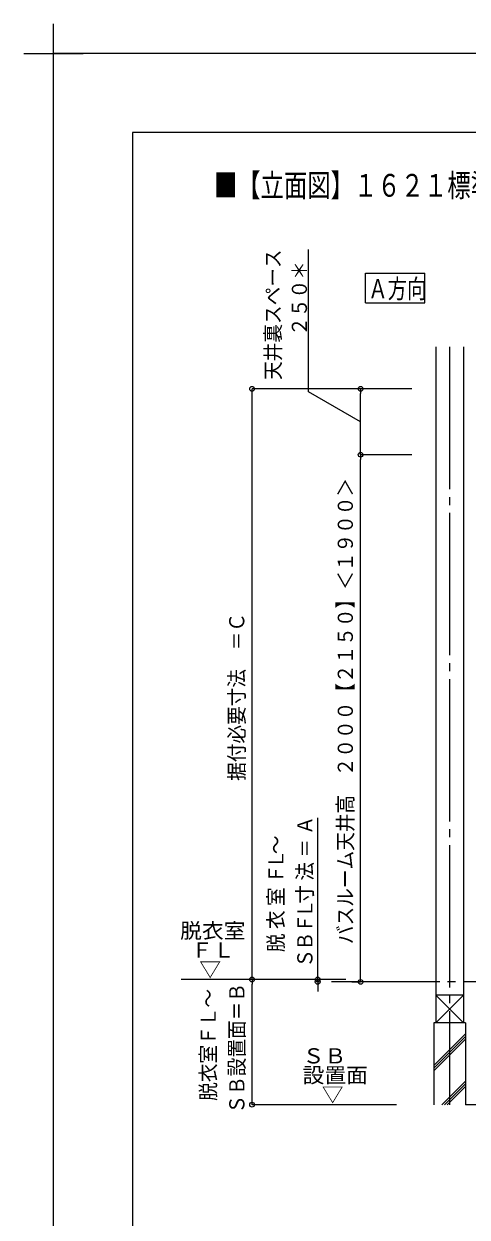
# Model space of a CAD drawing. Units: millimetres on the paper, with parts at other scales. Extents: x -305 to 305, y -152 to 152.
# Drawn here: x -304.8 to -248.7, y 1.3 to 152.3 of the extents above; entities that cross this region are included whole.
import ezdxf
from ezdxf.enums import TextEntityAlignment as Align

# ---------------------------------------------------------------- set-up
doc = ezdxf.new("R2010")
doc.units = ezdxf.units.MM
doc.linetypes.add('LONG_CHAIN', pattern=[21, 18, -1, 1, -1])
for name, color, linetype, lineweight in [('0-0_0', 7, 'Continuous', 9), ('0-1_VIEW0001', 7, 'Continuous', 9), ('0-3_1図面枠', 7, 'Continuous', 9), ('0-4_図面枠', 3, 'Continuous', 9), ('0-5_DEFPOINTS', 7, 'Continuous', 9)]:
    doc.layers.add(name, color=color, linetype=linetype, lineweight=lineweight)
doc.styles.add('ＭＳ ゴシック', font='')
doc.styles.get('ＭＳ ゴシック').set_extended_font_data('MS Gothic')

# ---------------------------------------------------------------- blocks, each defined once
blk = doc.blocks.new('_ORIGIN')
at = {"layer": '0-0_0'}
blk.add_line((0, 0), (-1, 0), dxfattribs=at)
blk.add_circle((0, 0), 0.5, dxfattribs=at)
blk = doc.blocks.new('X80')
at = {"layer": '0-0_0', "style": 'ＭＳ ゴシック', "width": 0.9}
for s, p in [('天井裏スペース', (-371.867, 243.022)), ('２５０＊', (-368.522, 248.607))]:
    blk.add_text(s, height=1.921, rotation=90, dxfattribs=at).set_placement(p, align=Align.BOTTOM_LEFT)
blk = doc.blocks.new('X81')
at = {"layer": '0-0_0', "style": 'ＭＳ ゴシック', "width": 0.9}
for s, p in [('ＳＢ設置面＝Ｂ', (-376.434, 150.236)), ('脱衣室ＦＬ～', (-380.052, 151.849))]:
    blk.add_text(s, height=1.921, rotation=90, dxfattribs=at).set_placement(p, align=Align.BOTTOM_LEFT)
blk = doc.blocks.new('グループ-6')
at = {"layer": '0-3_1図面枠'}
for p, q in [((-4200, 2895), (-4200, 3045)), ((-4275, 2970), (-4125, 2970))]:
    blk.add_line(p, q, dxfattribs=at)

msp = doc.modelspace()

# ---------------------------------------------------------------- linework, layer by layer
at = {"layer": '0-0_0'}
for p, q in [((-255.715, 106.091), (-275.908, 106.091)), ((-275.908, 31.391), (-275.908, 106.091)), ((-262.148, 106.091), (-262.175, 106.091)), ((-262.175, 98.358), (-262.175, 105.491)), ((-255.715, 97.758), (-262.174, 97.758)), ((-262.174, 31.691), (-262.174, 97.158)), ((-266.572, 31.391), (-275.908, 31.391)), ((-270.631, 31.391), (-275.907, 31.391)), ((-275.907, 16.158), (-275.907, 30.791)), ((-263.301, 31.091), (-262.174, 31.091)), ((-257.631, 15.558), (-275.907, 15.558))]:
    msp.add_line(p, q, dxfattribs=at)
msp.add_lwpolyline([(-262.175, 101.925), (-268.756, 105.724), (-268.756, 123.696)], dxfattribs=at)
for centre in [(-275.908, 106.091), (-275.908, 31.391)]:
    msp.add_circle(centre, 0.3, dxfattribs=at)
at = {"layer": '0-1_VIEW0001'}
for p, q in [((-261.577, 116.984), (-261.577, 120.734)), ((-261.577, 120.734), (-254.077, 120.734)), ((-254.077, 116.984), (-254.077, 120.734)), ((-261.577, 116.984), (-254.077, 116.984)), ((-252.675, 111.391), (-252.675, 25.891)), ((-249.175, 111.391), (-249.175, 25.891)), ((-267.606, 31.391), (-267.606, 51.815)), ((-267.606, 31.991), (-267.606, 32.591)), ((-264.032, 31.391), (-284.854, 31.391)), ((-267.606, 31.091), (-267.606, 31.391)), ((-267.606, 30.491), (-267.606, 29.891)), ((-252.675, 29.391), (-249.175, 25.891)), ((-249.175, 29.391), (-252.675, 25.891)), ((-249.175, 29.391), (-252.674, 29.391)), ((-248.925, 25.891), (-252.925, 25.891)), ((-252.925, 25.891), (-252.925, 15.558)), ((-248.925, 25.891), (-248.925, 15.558)), ((-252.925, 20.522), (-248.925, 24.522)), ((-252.925, 20.189), (-248.925, 24.189)), ((-252.925, 19.855), (-248.925, 23.855)), ((-251.889, 15.558), (-248.925, 18.522)), ((-251.556, 15.558), (-248.925, 18.189)), ((-251.223, 15.558), (-248.925, 17.856)), ((-177.091, 15.558), (-248.925, 15.558))]:
    msp.add_line(p, q, dxfattribs=at)
at = {"layer": '0-1_VIEW0001', "linetype": 'LONG_CHAIN'}
for p, q in [((-250.925, 111.391), (-250.925, 15.558)), ((-147.18, 31.091), (-265.841, 31.091))]:
    msp.add_line(p, q, dxfattribs=at)
at = {"layer": '0-4_図面枠'}
msp.add_lwpolyline([(-291.017, -138.498), (108.983, -138.498), (108.983, 138.502), (-291.017, 138.502)], close=True, dxfattribs=at)
at = {"layer": '0-5_DEFPOINTS'}
for p in [(118.983, 148.502), (-301.017, -148.498)]:
    msp.add_line(p, (-301.017, 148.502), dxfattribs=at)

# ---------------------------------------------------------------- block references
at = {"layer": '0-0_0'}
for name in ['X80', 'X81']:
    msp.add_blockref(name, (100.136, -135.805), dxfattribs=at)
at = {"layer": '0-0_0', "xscale": 0.6, "yscale": 0.6}
for p, rotation in [((-262.175, 106.091), 90), ((-262.175, 97.758), 270), ((-262.174, 97.758), 90), ((-275.907, 31.391), 90), ((-262.174, 31.091), 270), ((-275.907, 15.558), 270)]:
    msp.add_blockref('_ORIGIN', p, dxfattribs=dict(at, rotation=rotation))
at = {"layer": '0-1_VIEW0001', "xscale": 0.6, "yscale": 0.6}
for p, rotation in [((-267.606, 31.391), 270), ((-267.606, 31.091), 90)]:
    msp.add_blockref('_ORIGIN', p, dxfattribs=dict(at, rotation=rotation))
at = {"layer": '0-3_1図面枠', "xscale": 0.05, "yscale": 0.05}
msp.add_blockref('グループ-6', (-91.017, 0.002), dxfattribs=at)
msp.add_blockref('グループ-6', (-91.017, 0.002), dxfattribs=at)

# ---------------------------------------------------------------- texts
at = {"layer": '0-0_0', "style": 'ＭＳ ゴシック', "width": 0.75}
msp.add_text('■【立面図】１６２１標準（浴槽パンなし）\u3000ＡＬ／ＢＬ〔Ｓ＝１／３０〕', height=2.886, dxfattribs=at).set_placement((-280.735, 129.523), align=Align.BOTTOM_LEFT)
at = {"layer": '0-0_0', "style": 'ＭＳ ゴシック', "width": 0.9}
for s, p in [('バスルーム天井高\u3000２０００【２１５０】＜１９００＞', (-262.576, 35.868)), ('据付必要寸法\u3000＝Ｃ', (-276.31, 56.509))]:
    msp.add_text(s, height=1.921, rotation=90, dxfattribs=at).set_placement(p, align=Align.BOTTOM_LEFT)
at = {"layer": '0-1_VIEW0001', "style": 'ＭＳ ゴシック'}
for s, height, width, p in [('Ａ方向', 2.405, 0.75, (-261.22, 116.835)), ('脱衣室', 1.921, 1.05, (-285.002, 36.025)), ('ＦＬ', 1.921, 1.05, (-283.613, 33.58)), ('▽', 1.921, 1.05, (-282.58, 31.136)), ('ＳＢ\u3000', 1.921, 1.05, (-269.514, 20.195)), ('設置面', 1.921, 1.05, (-269.514, 17.751)), ('▽', 1.921, 1.05, (-267.092, 15.307))]:
    msp.add_text(s, height=height, dxfattribs=dict(at, width=width)).set_placement(p, align=Align.BOTTOM_LEFT)
at = {"layer": '0-1_VIEW0001', "style": 'ＭＳ ゴシック', "width": 0.9}
for s, p in [('Ａ', (-267.691, 49.701)), ('～', (-271.358, 47.248)), ('＝', (-267.691, 46.793)), ('Ｌ', (-271.358, 45.42)), ('Ｆ', (-271.358, 43.58)), ('法', (-267.691, 43.885)), ('室', (-271.358, 40.672)), ('寸', (-267.691, 40.977)), ('Ｌ', (-267.691, 39.149)), ('衣', (-271.358, 37.764)), ('Ｆ', (-267.691, 37.309)), ('脱', (-271.358, 34.856)), ('Ｂ', (-267.691, 35.049)), ('Ｓ', (-267.691, 32.891))]:
    msp.add_text(s, height=1.921, rotation=90, dxfattribs=at).set_placement(p, align=Align.BOTTOM_LEFT)

doc.saveas('drawing.dxf')
